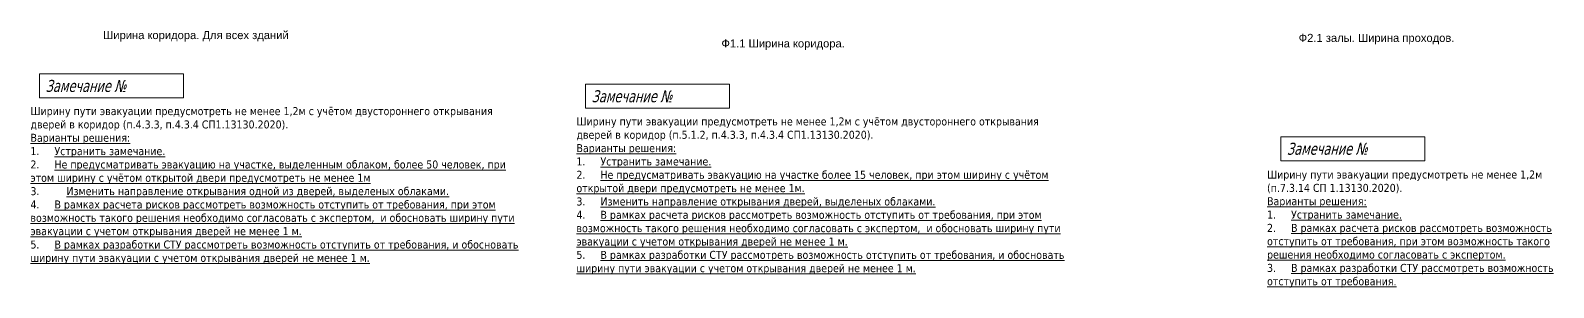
# Model space of a CAD drawing. Header units: millimetres. Extents: x -161842 to 414534, y -1094 to 28708.
# Drawn here: x -161842 to -47650, y 8259 to 27533 of the extents above; entities that cross this region are included whole.
import ezdxf

# ---------------------------------------------------------------- set-up
doc = ezdxf.new("R2010")
doc.units = ezdxf.units.MM
doc.layers.add('экспертиза', color=1, linetype='Continuous', lineweight=0)
doc.styles.get("Standard").update_dxf_attribs({"font": 'arial.ttf'})
doc.styles.add('ЭКСПЕРТИЗА', font='tahoma.ttf')

msp = doc.modelspace()

# ---------------------------------------------------------------- linework, layer by layer
at = {"layer": 'экспертиза', "lineweight": 0}
for points in [[(-161159, 24274), (-150359, 24274), (-150359, 22474), (-161159, 22474), (-161159, 24274)], [(-120224, 23499), (-109424, 23499), (-109424, 21699), (-120224, 21699), (-120224, 23499)], [(-68095, 19564), (-57295, 19564), (-57295, 17764), (-68095, 17764), (-68095, 19564)]]:
    msp.add_lwpolyline(points, dxfattribs=at)

# ---------------------------------------------------------------- texts
at = {"layer": 'экспертиза', "lineweight": 0, "style": 'ЭКСПЕРТИЗА', "oblique": 14.99998, "width": 0.8}
for p in [(-160709, 22924), (-119774, 22149), (-67645, 18214)]:
    msp.add_text('Замечание №', height=900, dxfattribs=at).set_placement(p)
at = {"layer": 'экспертиза', "char_height": 600, "attachment_point": 1}
for s, insert in [('{\\C2;Ширина коридора. Для всех зданий}', (-156398, 27485)), ('{\\C2;Ф1.1 Ширина коридора.}', (-110037, 26861)), ('{\\C2;Ф2.1 залы. Ширина проходов.}', (-66759, 27276))]:
    msp.add_mtext_dynamic_manual_height_columns(s, width=24947.29, gutter_width=12.5, heights=[0], dxfattribs=dict(at, insert=insert))
at = {"layer": 'экспертиза', "lineweight": 0, "ltscale": 100, "char_height": 600, "width": 36725.58, "attachment_point": 1, "style": 'ЭКСПЕРТИЗА'}
for s, insert in [('\\pt1200;Ширину пути эвакуации предусмотреть не менее 1,2м с учётом{\\C2; двустороннего} открывания дверей в коридор (п.4.3.3, п.4.3.4 СП1.13130.2020).{\\L\\C6;\\PВарианты решения:\\P\\pt1800;\\l1.^I\\LУстранить замечание.\\P\\l2.^I\\LНе предусматривать эвакуацию на участке, выделенным облаком, более 50 человек, при этом ширину с учётом открытой двери предусмотреть не менее 1м\\P\\l3.^I\\L    Изменить направление открывания одной из дверей, выделеных облаками.\\P\\l4.^I\\LВ рамках расчета рисков рассмотреть возможность отступить от требования, при этом возможность такого решения необходимо согласовать с экспертом,  и обосновать ширину пути эвакуации с учетом открывания дверей не менее 1 м.\\H0.91667x;\\l\\C0;\\P\\H1.09091x;\\C6;5.^I\\LВ рамках разработки СТУ рассмотреть возможность отступить от требования, и обосновать ширину пути эвакуации с учетом открывания дверей не менее 1 м.}', (-161842, 21787)), ('\\pt1200;Ширину пути эвакуации предусмотреть не менее 1,2м с учётом {\\C2;двустороннего} открывания дверей в коридор (п.5.1.2, п.4.3.3, п.4.3.4 СП1.13130.2020).{\\L\\C6;\\PВарианты решения:\\P\\pt1800;\\l1.^I\\LУстранить замечание.\\P\\l2.^I\\LНе предусматривать эвакуацию на участке более 15 человек, при этом ширину с учётом открытой двери предусмотреть не менее 1м.\\P\\l3.^I\\LИзменить направление открывания дверей, выделеных облаками.\\P\\l4.^I\\LВ рамках расчета рисков рассмотреть возможность отступить от требования, при этом возможность такого решения необходимо согласовать с экспертом,  и обосновать ширину пути эвакуации с учетом открывания дверей не менее 1 м.\\H0.91667x;\\l\\C0;\\P\\H1.09091x;\\C6;5.^I\\LВ рамках разработки СТУ рассмотреть возможность отступить от требования, и обосновать ширину пути эвакуации с учетом открывания дверей не менее 1 м.}', (-120907, 21012))]:
    msp.add_mtext(s, dxfattribs=dict(at, insert=insert))
at = {"layer": 'экспертиза', "lineweight": 0, "ltscale": 100, "transparency": 33554687, "insert": (-69128, 17032), "char_height": 600, "width": 23702.99, "attachment_point": 1, "style": 'ЭКСПЕРТИЗА'}
msp.add_mtext('Ширину пути эвакуации предусмотреть не менее 1,2м (п.7.3.14 СП 1.13130.2020).\\P{\\L\\C6;Варианты решения: \\P\\pt1800;\\l1.^I\\LУстранить замечание.\\P\\l2.^I\\LВ рамках расчета рисков рассмотреть возможность отступить от требования, при этом возможность такого решения необходимо согласовать с экспертом.\\H0.91667x;\\l\\C0;\\P\\H1.09091x;\\C6;3.^I\\LВ рамках разработки СТУ рассмотреть возможность отступить от требования. }', dxfattribs=at)

doc.saveas('drawing.dxf')
